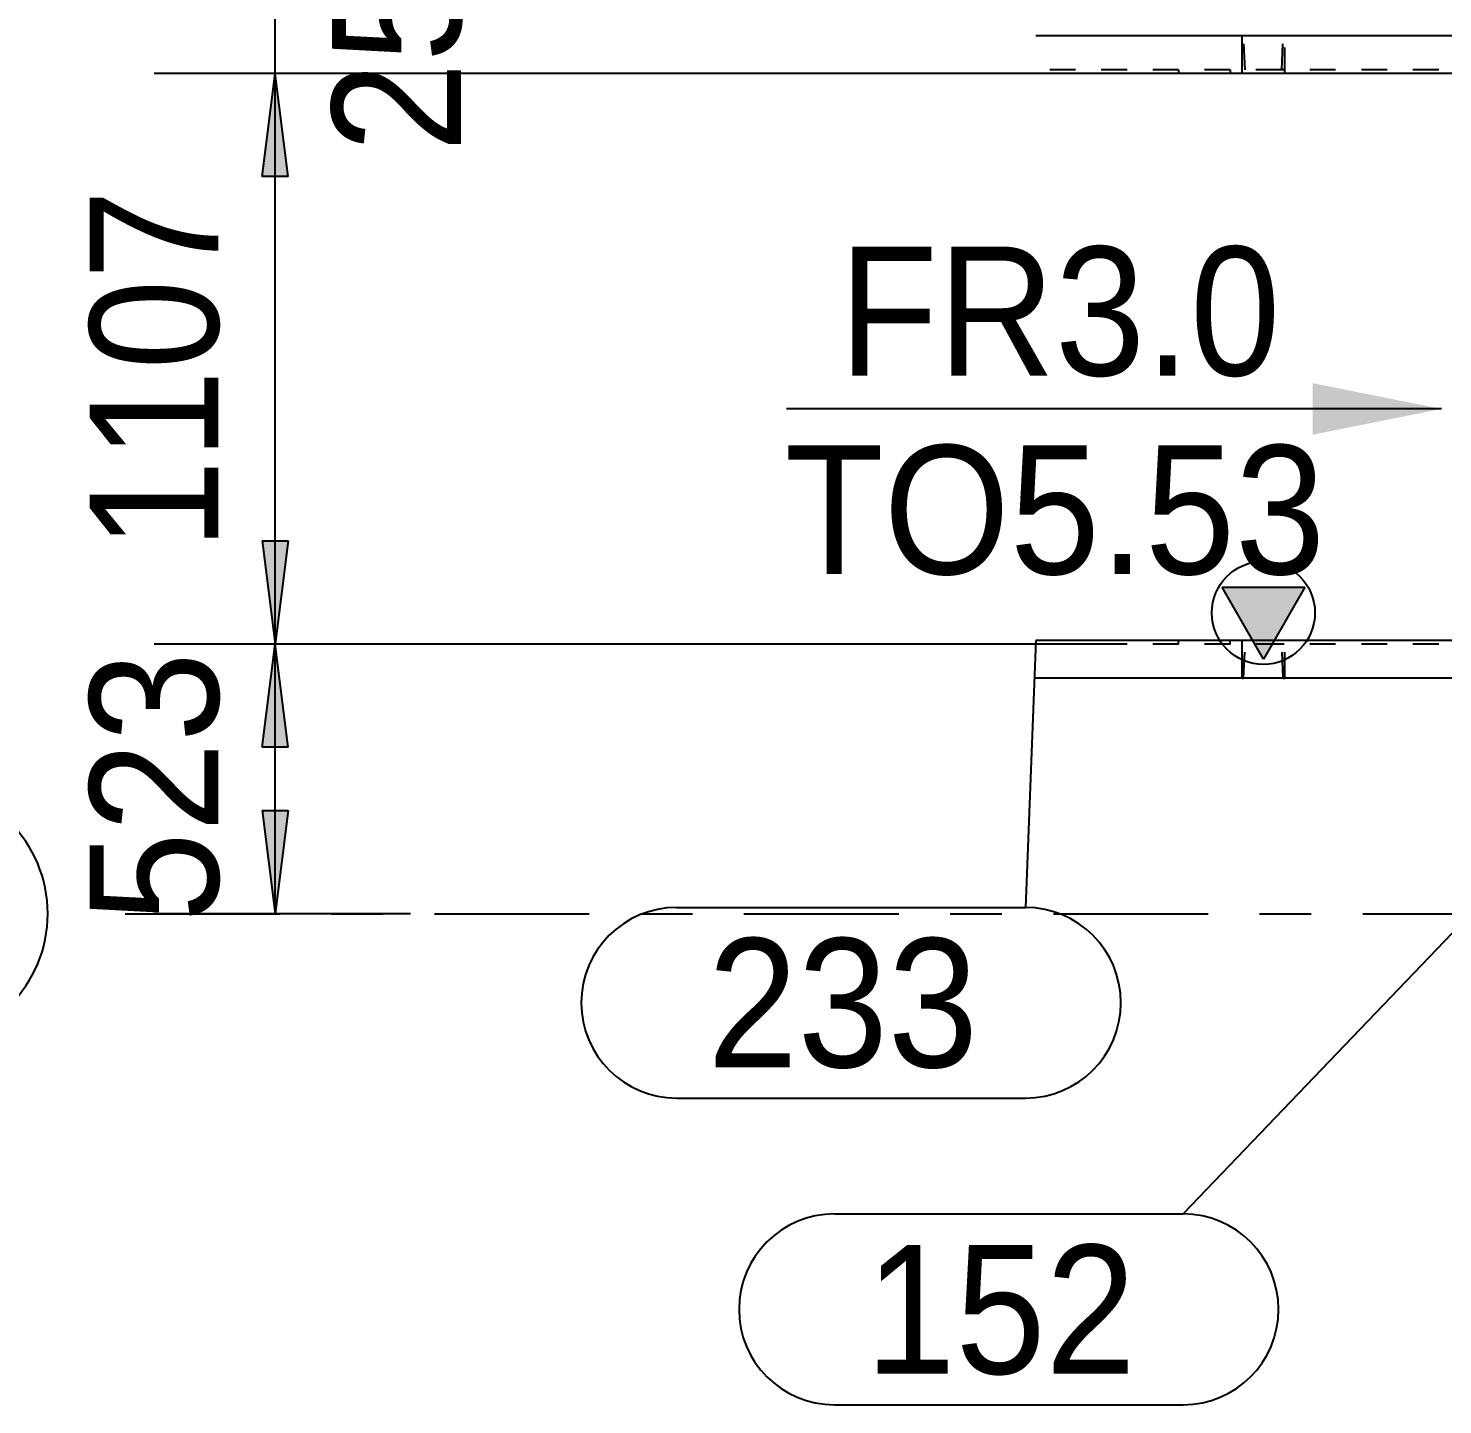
# Model space of a CAD drawing. Header units: millimetres. Extents: x 0 to 594, y 0 to 420.
# Drawn here: x 519.14 to 546.57, y 323.27 to 349.97 of the extents above; entities that cross this region are included whole.
import ezdxf

# ---------------------------------------------------------------- set-up
doc = ezdxf.new("R2010")
doc.units = ezdxf.units.MM
doc.header["$MEASUREMENT"] = 0
for name, pattern in [('XKITLINE00', [0]), ('XKITLINE03', [6, 3, -1, 1, -1]), ('XKITLINE04', [3, 0.5, -0.5, 0.5, -0.5, 0.5, -0.5])]:
    doc.linetypes.add(name, pattern=pattern)
for name, color, linetype in [('dimension', 7, 'Continuous'), ('grid', 7, 'Continuous'), ('mark', 7, 'Continuous'), ('part1', 7, 'Continuous'), ('text', 7, 'Continuous')]:
    doc.layers.add(name, color=color, linetype=linetype)
doc.styles.add('STYLE_1', font='arial.ttf', dxfattribs={"height": 0.2})

# ---------------------------------------------------------------- blocks, each defined once
blk = doc.blocks.new('*D2944')
at = {"layer": 'mark', "color": 1, "linetype": 'XKITLINE00'}
for p, q in [((1714.029, 1872.445), (1707.972, 1866.12)), ((1701.21, 1866.12), (1707.972, 1866.12)), ((1707.972, 1866.12), (1707.972, 1866.12)), ((1701.21, 1862.42), (1707.972, 1862.42))]:
    blk.add_line(p, q, dxfattribs=at)
for centre, start, end in [((1701.21, 1864.27), 90, -90), ((1707.972, 1864.27), -90, 90)]:
    blk.add_arc(centre, 1.85, start, end, dxfattribs=at)
at = {"layer": 'mark', "color": 1, "style": 'STYLE_1', "width": 0.9}
blk.add_text('152', height=2.5, dxfattribs=at).set_placement((1701.81, 1863.02))
blk = doc.blocks.new('*D2945')
at = {"layer": 'text', "color": 1, "style": 'STYLE_1', "width": 0.9}
blk.add_text('TO5.53', height=2.5, dxfattribs=at).set_placement((1700.246, 1878.531))
blk = doc.blocks.new('*D2948')
at = {"layer": 'text', "color": 1, "linetype": 'XKITLINE00'}
blk.add_line((1712.982, 1881.736), (1700.28, 1881.736), dxfattribs=at)
at = {"layer": 'text', "color": 1}
blk.add_solid([(1712.982, 1881.736), (1710.482, 1881.236), (1712.982, 1881.736), (1710.482, 1882.236)], dxfattribs=at)
at = {"layer": 'text', "color": 1, "style": 'STYLE_1', "width": 0.9}
blk.add_text('FR3.0', height=2.5, dxfattribs=at).set_placement((1701.298, 1882.384))
blk = doc.blocks.new('*D2950')
at = {"layer": 'grid', "color": 4, "linetype": 'XKITLINE03'}
blk.add_line((1687.456, 1871.945), (1739.284, 1871.945), dxfattribs=at)
at = {"layer": 'grid', "color": 4, "linetype": 'XKITLINE00'}
blk.add_arc((1683.456, 1871.945), 2.5, -90, 90, dxfattribs=at)
blk = doc.blocks.new('*D2957')
at = {"layer": 'part1', "color": 0, "linetype": 'XKITLINE00'}
for p, q in [((1709.115, 1888.975), (1705.115, 1888.975)), ((1709.115, 1888.245), (1709.115, 1888.975)), ((1709.115, 1888.245), (1705.115, 1888.245))]:
    blk.add_line(p, q, dxfattribs=at)
at = {"layer": 'part1', "color": 2, "linetype": 'XKITLINE04'}
for p, q in [((1709.943, 1888.975), (1709.115, 1888.975)), ((1709.913, 1888.975), (1709.115, 1888.975)), ((1709.173, 1888.315), (1709.145, 1888.975)), ((1709.885, 1888.315), (1709.913, 1888.975)), ((1709.943, 1888.245), (1709.943, 1888.975)), ((1709.885, 1888.315), (1705.312, 1888.315)), ((1709.943, 1888.245), (1707.943, 1888.245))]:
    blk.add_line(p, q, dxfattribs=at)
blk = doc.blocks.new('*D2958')
at = {"layer": 'part1', "color": 0, "linetype": 'XKITLINE00'}
for p, q in [((1709.529, 1876.88), (1708.729, 1878.28)), ((1708.729, 1878.28), (1710.329, 1878.28)), ((1710.329, 1878.28), (1709.529, 1876.88)), ((1709.115, 1877.245), (1705.115, 1877.245)), ((1709.115, 1876.515), (1709.115, 1877.245)), ((1709.115, 1876.515), (1705.115, 1876.515))]:
    blk.add_line(p, q, dxfattribs=at)
at = {"layer": 'part1', "color": 2, "linetype": 'XKITLINE04'}
for p, q in [((1709.943, 1877.245), (1709.115, 1877.245)), ((1709.943, 1876.515), (1709.943, 1877.245)), ((1709.885, 1877.175), (1705.312, 1877.175)), ((1709.145, 1876.515), (1709.173, 1877.175)), ((1709.913, 1876.515), (1709.885, 1877.175)), ((1709.943, 1876.515), (1709.115, 1876.515)), ((1709.913, 1876.515), (1709.943, 1876.515))]:
    blk.add_line(p, q, dxfattribs=at)
at = {"layer": 'part1', "color": 0, "linetype": 'XKITLINE00'}
blk.add_circle((1709.529, 1877.78), 1, dxfattribs=at)
at = {"layer": 'part1', "color": 0}
blk.add_solid([(1708.729, 1878.28), (1710.329, 1878.28), (1708.729, 1878.28), (1709.529, 1876.88)], dxfattribs=at)
blk = doc.blocks.new('*D2959')
at = {"layer": 'part1', "color": 0, "linetype": 'XKITLINE00'}
for p, q in [((1707.883, 1877.175), (1707.883, 1877.245)), ((1708.883, 1877.175), (1708.883, 1877.245))]:
    blk.add_line(p, q, dxfattribs=at)
blk = doc.blocks.new('*D2960')
at = {"layer": 'part1', "color": 0, "linetype": 'XKITLINE00'}
for p, q in [((1709.115, 1876.515), (1709.115, 1877.245)), ((1713.929, 1877.245), (1709.115, 1877.245)), ((1713.929, 1877.245), (1713.929, 1876.515)), ((1713.929, 1876.515), (1709.115, 1876.515))]:
    blk.add_line(p, q, dxfattribs=at)
at = {"layer": 'part1', "color": 2, "linetype": 'XKITLINE04'}
for p, q in [((1709.943, 1876.515), (1709.943, 1877.245)), ((1709.145, 1876.515), (1709.173, 1877.175)), ((1713.929, 1877.175), (1709.173, 1877.175)), ((1709.913, 1876.515), (1709.885, 1877.175)), ((1709.115, 1876.515), (1709.145, 1876.515))]:
    blk.add_line(p, q, dxfattribs=at)
blk = doc.blocks.new('*D2964')
at = {"layer": 'part1', "color": 0, "linetype": 'XKITLINE00'}
for p, q in [((1707.883, 1888.315), (1707.883, 1888.245)), ((1708.883, 1888.315), (1708.883, 1888.245))]:
    blk.add_line(p, q, dxfattribs=at)
blk = doc.blocks.new('*D2968')
at = {"layer": 'part1', "color": 0, "linetype": 'XKITLINE00'}
for p, q in [((1713.929, 1888.975), (1709.115, 1888.975)), ((1709.115, 1888.245), (1709.115, 1888.975)), ((1713.929, 1888.975), (1713.929, 1888.245)), ((1713.929, 1888.245), (1709.115, 1888.245))]:
    blk.add_line(p, q, dxfattribs=at)
at = {"layer": 'part1', "color": 2, "linetype": 'XKITLINE04'}
for p, q in [((1709.173, 1888.315), (1709.145, 1888.975)), ((1709.885, 1888.315), (1709.913, 1888.975)), ((1709.943, 1888.245), (1709.943, 1888.975)), ((1713.929, 1888.315), (1709.173, 1888.315))]:
    blk.add_line(p, q, dxfattribs=at)
blk = doc.blocks.new('*D2995')
at = {"layer": 'dimension', "color": 1, "linetype": 'XKITLINE00'}
for p, q in [((1706.746, 1877.175), (1688.016, 1877.175)), ((1690.116, 1875.175), (1690.366, 1877.175)), ((1690.366, 1871.945), (1690.366, 1877.175)), ((1690.616, 1875.175), (1690.366, 1877.175)), ((1690.616, 1875.175), (1690.116, 1875.175)), ((1690.116, 1873.945), (1690.366, 1871.945)), ((1690.116, 1873.945), (1690.616, 1873.945)), ((1690.616, 1873.945), (1690.366, 1871.945)), ((1692.987, 1871.945), (1688.016, 1871.945))]:
    blk.add_line(p, q, dxfattribs=at)
at = {"layer": 'dimension', "color": 1}
for points in [[(1690.366, 1877.175), (1690.616, 1875.175), (1690.366, 1877.175), (1690.116, 1875.175)], [(1690.366, 1871.945), (1690.116, 1873.945), (1690.366, 1871.945), (1690.616, 1873.945)]]:
    blk.add_solid(points, dxfattribs=at)
at = {"layer": 'dimension', "color": 1, "style": 'STYLE_1', "width": 0.9}
blk.add_text('523', height=2.5, rotation=90.0002, dxfattribs=at).set_placement((1689.266, 1871.779))
blk = doc.blocks.new('*D2996')
at = {"layer": 'dimension', "color": 1, "linetype": 'XKITLINE00'}
for p, q in [((1706.883, 1888.245), (1688.016, 1888.245)), ((1690.116, 1886.245), (1690.366, 1888.245)), ((1690.366, 1877.175), (1690.366, 1888.245)), ((1690.616, 1886.245), (1690.366, 1888.245)), ((1690.616, 1886.245), (1690.116, 1886.245)), ((1690.116, 1879.175), (1690.366, 1877.175)), ((1690.116, 1879.175), (1690.616, 1879.175)), ((1690.616, 1879.175), (1690.366, 1877.175)), ((1706.746, 1877.175), (1688.016, 1877.175))]:
    blk.add_line(p, q, dxfattribs=at)
at = {"layer": 'dimension', "color": 1}
for points in [[(1690.366, 1888.245), (1690.616, 1886.245), (1690.366, 1888.245), (1690.116, 1886.245)], [(1690.366, 1877.175), (1690.116, 1879.175), (1690.366, 1877.175), (1690.616, 1879.175)]]:
    blk.add_solid(points, dxfattribs=at)
at = {"layer": 'dimension', "color": 1, "style": 'STYLE_1', "width": 0.9}
blk.add_text('1107', height=2.5, rotation=90.0002, dxfattribs=at).set_placement((1689.266, 1879.002))
blk = doc.blocks.new('*D2997')
at = {"layer": 'dimension', "color": 1, "linetype": 'XKITLINE00'}
for p, q in [((1690.116, 1892.745), (1690.366, 1890.745)), ((1690.116, 1892.745), (1690.616, 1892.745)), ((1690.616, 1892.745), (1690.366, 1890.745)), ((1706.181, 1890.745), (1688.366, 1890.745)), ((1690.366, 1888.245), (1690.366, 1890.745)), ((1706.883, 1888.245), (1688.366, 1888.245)), ((1690.116, 1886.245), (1690.366, 1888.245)), ((1690.616, 1886.245), (1690.366, 1888.245)), ((1690.616, 1886.245), (1690.116, 1886.245))]:
    blk.add_line(p, q, dxfattribs=at)
at = {"layer": 'dimension', "color": 1}
for points in [[(1690.366, 1890.745), (1690.116, 1892.745), (1690.366, 1890.745), (1690.616, 1892.745)], [(1690.366, 1888.245), (1690.616, 1886.245), (1690.366, 1888.245), (1690.116, 1886.245)]]:
    blk.add_solid(points, dxfattribs=at)
at = {"layer": 'dimension', "color": 1, "style": 'STYLE_1', "width": 0.9}
blk.add_text('250', height=2.5, rotation=90.0002, dxfattribs=at).set_placement((1693.966, 1886.714))
blk = doc.blocks.new('*D2998')
at = {"layer": 'mark', "color": 1, "linetype": 'XKITLINE00'}
for p, q in [((1705.115, 1877.245), (1704.915, 1872.067)), ((1698.152, 1872.067), (1704.915, 1872.067)), ((1704.915, 1872.067), (1704.915, 1872.067)), ((1698.152, 1868.367), (1704.915, 1868.367))]:
    blk.add_line(p, q, dxfattribs=at)
for centre, start, end in [((1698.152, 1870.217), 90, -90), ((1704.915, 1870.217), -90, 90)]:
    blk.add_arc(centre, 1.85, start, end, dxfattribs=at)
at = {"layer": 'mark', "color": 1, "style": 'STYLE_1', "width": 0.9}
blk.add_text('233', height=2.5, dxfattribs=at).set_placement((1698.752, 1868.967))

msp = doc.modelspace()

# ---------------------------------------------------------------- block references
at = {"layer": 'dimension'}
for name in ['*D2997', '*D2996', '*D2995']:
    msp.add_blockref(name, (-1166.435, -1539.151), dxfattribs=at)
at = {"layer": 'grid'}
msp.add_blockref('*D2950', (-1166.435, -1539.151), dxfattribs=at)
at = {"layer": 'mark'}
for name in ['*D2998', '*D2944']:
    msp.add_blockref(name, (-1166.435, -1539.151), dxfattribs=at)
at = {"layer": 'part1'}
for name in ['*D2957', '*D2968', '*D2964', '*D2958', '*D2959', '*D2960']:
    msp.add_blockref(name, (-1166.435, -1539.151), dxfattribs=at)
at = {"layer": 'text'}
for name in ['*D2948', '*D2945']:
    msp.add_blockref(name, (-1166.435, -1539.151), dxfattribs=at)

doc.saveas('drawing.dxf')
